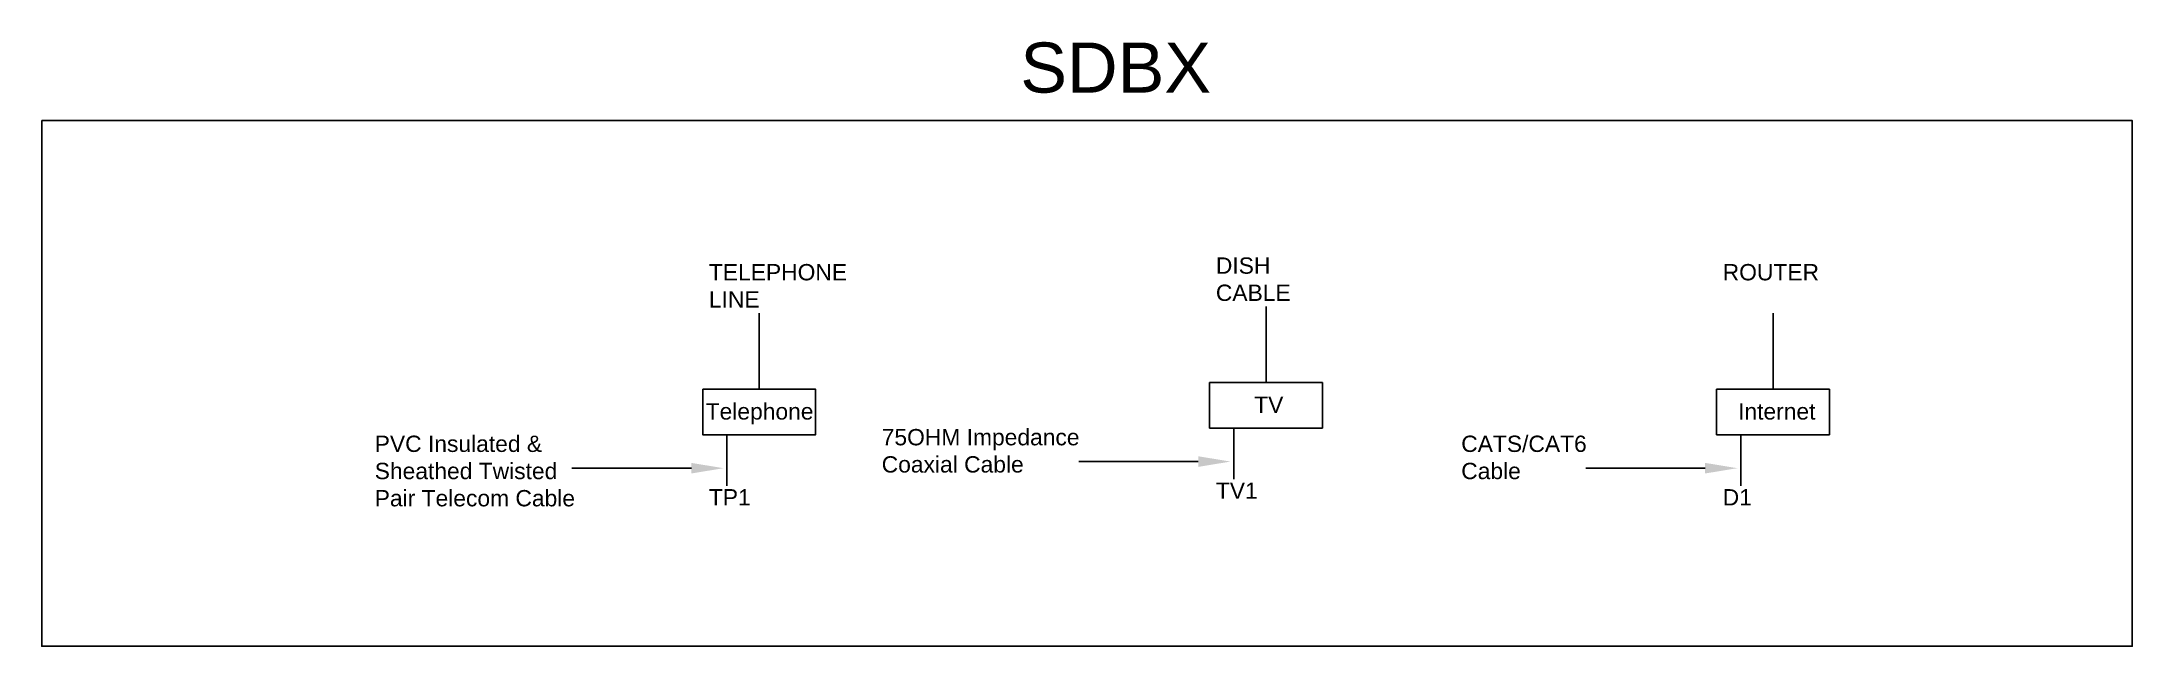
# Model space of a CAD drawing. Header units: inches. Extents: x 36.7 to 48.4, y 25.9 to 29.3.
import ezdxf
from ezdxf import colors
from ezdxf.entities.mleader import LeaderData, LeaderLine
from ezdxf.math import Vec2, Vec3

# ---------------------------------------------------------------- set-up
doc = ezdxf.new("R2010")
doc.units = ezdxf.units.IN
doc.header["$MEASUREMENT"] = 0
doc.styles.get("Standard").update_dxf_attribs({"font": 'arial.ttf'})

msp = doc.modelspace()

# ---------------------------------------------------------------- linework, layer by layer
for p, q in [((40.725, 27.38), (40.725, 27.805)), ((43.555, 27.417), (43.555, 27.842)), ((46.386, 27.38), (46.386, 27.805)), ((40.545, 27.126), (40.545, 26.841)), ((43.376, 27.163), (43.376, 26.878)), ((46.206, 27.126), (46.206, 26.841))]:
    msp.add_line(p, q)
for points in [[(36.719, 28.882), (48.392, 28.882), (48.392, 25.944), (36.719, 25.944)], [(40.41, 27.38), (41.04, 27.38), (41.04, 27.126), (40.41, 27.126)], [(43.24, 27.417), (43.87, 27.417), (43.87, 27.163), (43.24, 27.163)], [(46.701, 27.38), (46.071, 27.38), (46.071, 27.126), (46.701, 27.126)]]:
    msp.add_lwpolyline(points, close=True)

# ---------------------------------------------------------------- texts
at = {"attachment_point": 1}
for s, width, insert, char_height in [('SDBX', 1.45946, (42.183, 29.318), 0.28), ('TELEPHONE\\PLINE', 0.6297, (40.444, 28.08), 0.0912), ('DISH\\PCABLE', 0.6297, (43.275, 28.117), 0.0912), ('ROUTER', 0.6297, (46.105, 28.08), 0.0912), ('TV', 0.6297, (43.489, 27.339), 0.0912), ('Telephone', 0.6297, (40.426, 27.302), 0.0912), ('Internet', 0.6297, (46.191, 27.302), 0.0912), ('TV1', 0.6297, (43.275, 26.859), 0.0912), ('TP1', 0.6297, (40.444, 26.822), 0.0912), ('D1', 0.6297, (46.105, 26.822), 0.0912)]:
    msp.add_mtext_dynamic_manual_height_columns(s, width=width, gutter_width=1, heights=[0], dxfattribs=dict(at, insert=insert, char_height=char_height))
at = {"color": 242, "true_color": 0xcd2027, "char_height": 0.0912, "attachment_point": 1}
for s, insert in [('PVC Insulated & \\PSheathed Twisted \\PPair Telecom Cable', (38.578, 27.121)), ('75OHM Impedance\\PCoaxial Cable', (41.409, 27.158)), ('CATS/CAT6\\PCable', (44.645, 27.121))]:
    msp.add_mtext_dynamic_manual_height_columns(s, width=1.36183, gutter_width=1, heights=[0], dxfattribs=dict(at, insert=insert))

# ---------------------------------------------------------------- leaders
ml = msp.add_multileader_mtext('Standard')
ml.set_content('', color=256)
ml.set_leader_properties()
ml.build(insert=Vec2(0, 0))
ml.multileader.update_dxf_attribs({"text_right_attachment_type": 6, "dogleg_length": 0.36, "arrow_head_size": 0.18})
ctx = ml.context
ctx.base_point, ctx.char_height, ctx.arrow_head_size, ctx.landing_gap_size, ctx.plane_origin = Vec3(39.589, 27.029), 0.18, 0.18, 0.09, Vec3(40.557, 26.939)
ctx.right_attachment, ctx.text_align_type = 6, 2
notes = []
notes.append((ctx, [(0, (1, 1, 0), (40.129, 26.939), (-1, 0), 0.36, [(0, [(40.526, 26.939)], 0, [])])]))
ctx.mtext.insert, ctx.mtext.alignment, ctx.mtext.flow_direction = Vec3(39.679, 27.119), 3, 5
ml = msp.add_multileader_mtext('Standard')
ml.set_content('', color=256)
ml.set_leader_properties()
ml.build(insert=Vec2(0, 0))
ml.multileader.update_dxf_attribs({"text_right_attachment_type": 6, "dogleg_length": 0.36, "arrow_head_size": 0.18})
ctx = ml.context
ctx.base_point, ctx.char_height, ctx.arrow_head_size, ctx.landing_gap_size, ctx.plane_origin = Vec3(42.42, 27.066), 0.18, 0.18, 0.09, Vec3(43.388, 26.976)
ctx.right_attachment, ctx.text_align_type = 6, 2
notes.append((ctx, [(0, (1, 1, 0), (42.96, 26.976), (-1, 0), 0.36, [(0, [(43.357, 26.976)], 0, [])])]))
ctx.mtext.insert, ctx.mtext.alignment, ctx.mtext.flow_direction = Vec3(42.51, 27.156), 3, 5
ml = msp.add_multileader_mtext('Standard')
ml.set_content('', color=256)
ml.set_leader_properties()
ml.build(insert=Vec2(0, 0))
ml.multileader.update_dxf_attribs({"text_right_attachment_type": 6, "dogleg_length": 0.36, "arrow_head_size": 0.18})
ctx = ml.context
ctx.base_point, ctx.char_height, ctx.arrow_head_size, ctx.landing_gap_size, ctx.plane_origin = Vec3(45.251, 27.029), 0.18, 0.18, 0.09, Vec3(46.218, 26.939)
ctx.right_attachment, ctx.text_align_type = 6, 2
notes.append((ctx, [(0, (1, 1, 0), (45.791, 26.939), (-1, 0), 0.36, [(0, [(46.187, 26.939)], 0, [])])]))
ctx.mtext.insert, ctx.mtext.alignment, ctx.mtext.flow_direction = Vec3(45.341, 27.119), 3, 5
for ctx, leaders in notes:
    for number, flags, end, landing, length, lines in leaders:
        leader = LeaderData()
        leader.index, (leader.has_last_leader_line, leader.has_dogleg_vector, leader.attachment_direction) = number, flags
        leader.last_leader_point, leader.dogleg_vector, leader.dogleg_length = Vec3(end), Vec3(landing), length
        for number, points, colour, breaks in lines:
            line = LeaderLine()
            line.index, line.vertices, line.color, line.breaks = number, Vec3.list(points), colors.encode_raw_color(colour), breaks
            leader.lines.append(line)
        ctx.leaders.append(leader)

doc.saveas('drawing.dxf')
